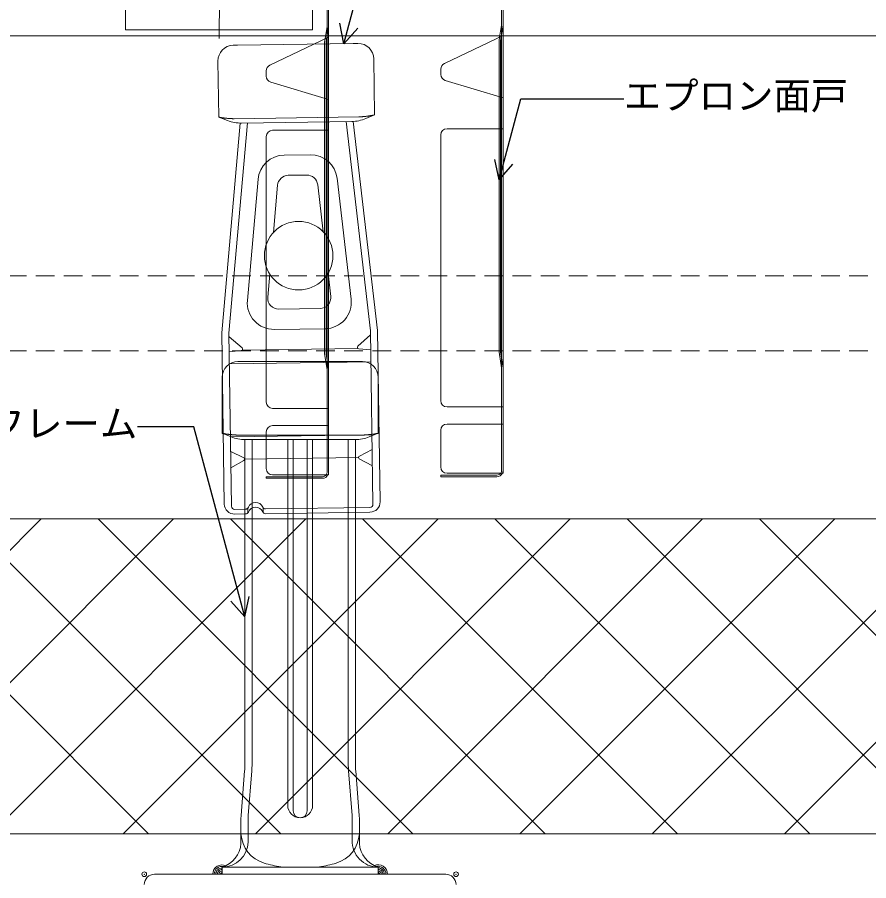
# Model space of a CAD drawing. Units: millimetres at full size, sheet at 1:3; details may follow other scales. Extents: x -1262 to 1258, y -891 to 1034.
# Drawn here: x -639.2 to -366, y 150.4 to 427.5 of the extents above; entities that cross this region are included whole.
import ezdxf
from ezdxf.enums import TextEntityAlignment as Align

# ---------------------------------------------------------------- set-up
doc = ezdxf.new("R2010")
doc.units = ezdxf.units.MM
doc.header["$LTSCALE"] = 3
doc.header["$PDMODE"] = 32
doc.header["$PDSIZE"] = 1.5
doc.linetypes.add('CHAIN2', pattern=[12, 9, -1, 1, -1])
doc.linetypes.add('DASHED2', pattern=[3, 2, -1])
for name, color, linetype, lineweight in [('0-6_名称1', 5, 'Continuous', 25), ('0-B_屋根1', 6, 'Continuous', 20), ('0-C_屋根2', 3, 'DASHED2', 9), ('2-1_裏貼1', 2, 'Continuous', 18), ('2-A_タイトフレーム', 3, 'Continuous', 9), ('2-C_断熱金具', 7, 'Continuous', 5), ('2-F_I金具', 7, 'Continuous', 5), ('3-1_面戸', 7, 'Continuous', 5), ('4-5_C鋼1', 2, 'Continuous', 18)]:
    doc.layers.add(name, color=color, linetype=linetype, lineweight=lineweight)
doc.styles.add('ＭＳ ゴシック', font='')
doc.styles.get('ＭＳ ゴシック').set_extended_font_data('MS Gothic')

msp = doc.modelspace()

# ---------------------------------------------------------------- linework, layer by layer
at = {"layer": '0-6_名称1'}
for p, q in [((-534.411, 419.052), (-535.756, 425.624)), ((-534.411, 419.052), (-529.96, 424.071)), ((-484.62, 375.327), (-485.965, 381.899)), ((-484.62, 375.327), (-480.17, 380.346)), ((-566.189, 235.106), (-564.844, 241.678)), ((-566.189, 235.106), (-570.639, 240.125))]:
    msp.add_line(p, q, dxfattribs=at)
for points in [[(-534.411, 419.052), (-516.142, 487.232), (-485.387, 487.232)], [(-484.62, 375.327), (-477.647, 401.351), (-444.615, 401.351)], [(-566.189, 235.106), (-582.537, 296.121), (-600.67, 296.121)]]:
    msp.add_lwpolyline(points, dxfattribs=at)
at = {"layer": '0-B_屋根1'}
for p, q in [((-751.309, 421.523), (968.917, 421.523)), ((-751.309, 266.523), (968.917, 266.523))]:
    msp.add_line(p, q, dxfattribs=at)
at = {"layer": '0-C_屋根2'}
for p, q in [((-813.285, 344.523), (968.917, 344.523)), ((-813.285, 320.523), (968.917, 320.523))]:
    msp.add_line(p, q, dxfattribs=at)
at = {"layer": '0-C_屋根2', "linetype": 'Continuous'}
msp.add_line((-813.285, 165.523), (968.917, 165.523), dxfattribs=at)
at = {"layer": '2-1_裏貼1'}
for p, q in [((-732.477, 165.523), (-631.477, 266.523)), ((-597.108, 165.523), (-698.108, 266.523)), ((-690.05, 165.523), (-589.05, 266.523)), ((-554.681, 165.523), (-655.681, 266.523)), ((-647.624, 165.523), (-546.624, 266.523)), ((-512.255, 165.523), (-613.255, 266.523)), ((-605.197, 165.523), (-504.197, 266.523)), ((-469.828, 165.523), (-570.828, 266.523)), ((-562.771, 165.523), (-461.771, 266.523)), ((-427.402, 165.523), (-528.402, 266.523)), ((-520.345, 165.523), (-419.345, 266.523)), ((-384.976, 165.523), (-485.976, 266.523)), ((-477.918, 165.523), (-376.918, 266.523)), ((-342.549, 165.523), (-443.549, 266.523)), ((-435.492, 165.523), (-334.492, 266.523)), ((-300.123, 165.523), (-401.123, 266.523)), ((-393.065, 165.523), (-292.065, 266.523))]:
    msp.add_line(p, q, dxfattribs=at)
at = {"layer": '2-A_タイトフレーム'}
for p, q in [((-568.439, 317.022), (-528.439, 317.022)), ((-573.439, 312.022), (-573.439, 294.024)), ((-573.439, 294.024), (-570.584, 292.882)), ((-573.359, 294.009), (-573.439, 294.024)), ((-523.518, 294.009), (-523.439, 294.024)), ((-568.439, 293.452), (-528.439, 293.452)), ((-566.189, 292.024), (-566.189, 187.247)), ((-566.128, 292.024), (-530.75, 292.024)), ((-563.889, 292.024), (-563.889, 187.247)), ((-552.439, 174.64), (-552.439, 292.024)), ((-550.639, 172.84), (-550.639, 292.024)), ((-546.239, 172.84), (-546.239, 292.024)), ((-544.439, 174.64), (-544.439, 292.024)), ((-532.989, 292.024), (-532.989, 187.247)), ((-530.689, 292.024), (-530.689, 187.247)), ((-566.251, 185.671), (-567.376, 171.426)), ((-563.951, 185.671), (-565.076, 171.426)), ((-532.926, 185.671), (-531.801, 171.426)), ((-530.626, 185.671), (-529.501, 171.426)), ((-573.439, 154.822), (-573.439, 152.522)), ((-523.439, 154.822), (-573.439, 154.822)), ((-573.439, 152.522), (-523.439, 152.522)), ((-523.439, 152.522), (-523.439, 154.822))]:
    msp.add_line(p, q, dxfattribs=at)
for points in [[(-526.293, 292.882), (-523.439, 294.024), (-523.439, 312.022)], [(-568.439, 293.452), (-568.526, 293.455), (-568.614, 293.459), (-568.703, 293.463), (-568.795, 293.468), (-568.89, 293.473), (-568.989, 293.478), (-569.093, 293.484), (-569.203, 293.49), (-569.319, 293.497), (-569.442, 293.506), (-569.574, 293.515), (-569.712, 293.525), (-569.857, 293.536), (-570.007, 293.548), (-570.162, 293.561), (-570.321, 293.575), (-570.483, 293.591), (-570.648, 293.607), (-570.814, 293.625), (-570.981, 293.643), (-571.147, 293.663), (-571.313, 293.684), (-571.477, 293.706), (-571.638, 293.728), (-571.795, 293.75), (-571.948, 293.773), (-572.096, 293.795), (-572.238, 293.817), (-572.373, 293.838), (-572.5, 293.859), (-572.618, 293.878), (-572.729, 293.897), (-572.833, 293.914), (-572.931, 293.931), (-573.023, 293.948), (-573.112, 293.964), (-573.196, 293.979), (-573.278, 293.994), (-573.359, 294.009)], [(-528.439, 293.452), (-528.351, 293.455), (-528.264, 293.459), (-528.174, 293.463), (-528.082, 293.468), (-527.987, 293.473), (-527.888, 293.478), (-527.784, 293.484), (-527.674, 293.49), (-527.558, 293.497), (-527.435, 293.506), (-527.304, 293.515), (-527.165, 293.525), (-527.02, 293.536), (-526.87, 293.548), (-526.715, 293.561), (-526.556, 293.575), (-526.394, 293.591), (-526.229, 293.607), (-526.063, 293.625), (-525.896, 293.643), (-525.73, 293.663), (-525.564, 293.684), (-525.4, 293.706), (-525.239, 293.728), (-525.082, 293.75), (-524.929, 293.773), (-524.781, 293.795), (-524.639, 293.817), (-524.504, 293.838), (-524.377, 293.859), (-524.259, 293.878), (-524.148, 293.897), (-524.044, 293.914), (-523.946, 293.931), (-523.854, 293.948), (-523.766, 293.964), (-523.681, 293.979), (-523.599, 293.994), (-523.518, 294.009)], [(-567.439, 162.369), (-567.439, 165.52), (-567.439, 169.851)], [(-565.139, 169.851), (-565.139, 166.139), (-565.139, 165.52), (-565.143, 162.849)], [(-531.739, 169.851), (-531.739, 166.139), (-531.738, 165.52), (-531.734, 163.394)], [(-529.439, 169.851), (-529.439, 165.52), (-529.439, 162.369)]]:
    msp.add_lwpolyline(points, dxfattribs=at)
for centre, radius, start, end in [((-568.439, 312.022), 5, 90, 180), ((-528.439, 312.022), 5, 0, 90), ((-566.128, 304.024), 12, 248.19859, 270), ((-530.75, 304.024), 12, 270, 291.80141), ((-586.189, 187.247), 20, 355.48168, 0), ((-583.889, 187.247), 20, 355.48166, 0), ((-512.989, 187.247), 20, 180, 184.51834), ((-510.689, 187.247), 20, 180, 184.51832), ((-548.439, 174.64), 4, 180, 359.99998), ((-548.439, 172.84), 2.2, 180, 359.99998), ((-547.439, 169.851), 20, 175.48168, 180), ((-545.139, 169.851), 20, 175.48166, 180), ((-551.739, 169.851), 20, 360, 4.51834), ((-549.439, 169.851), 20, 0, 4.51832), ((-556.939, 166.139), 10.5, 180, 183.37827), ((-556.939, 166.139), 10.5, 183.37827, 253.25361), ((-539.939, 166.139), 10.5, 286.74638, 356.62174), ((-539.939, 166.139), 10.5, 356.62174, 0), ((-573.439, 163.122), 8.3, 270, 358.1176), ((-575.858, 162.904), 8.437, 286.66783, 356.36645), ((-523.439, 163.122), 8.3, 178.1176, 270), ((-521.019, 162.904), 8.437, 183.63355, 253.33217), ((-573.507, 152.523), 3, 65.92983, 178.28164), ((-548.439, 194.388), 40, 253.25361, 261.05979), ((-548.439, 194.388), 40, 278.9402, 286.74638), ((-523.439, 152.571), 3, 358.28164, 114.42211), ((-573.507, 152.523), 2.5, 78.10408, 178.28164), ((-573.507, 152.523), 2, 88.02377, 178.28164), ((-573.507, 152.523), 1.5, 87.36461, 178.28164), ((-573.507, 152.523), 1, 86.04517, 178.28164), ((-573.507, 152.523), 0.5, 82.07135, 178.28164), ((-523.439, 152.571), 2.5, 358.28164, 102.8072), ((-523.439, 152.571), 2, 358.28164, 89.99861), ((-523.439, 152.571), 1.5, 358.28164, 89.99814), ((-523.439, 152.571), 1, 358.28164, 89.99721), ((-523.439, 152.571), 0.5, 358.28164, 89.99443)]:
    msp.add_arc(centre, radius, start, end, dxfattribs=at)
at = {"layer": '2-C_断熱金具'}
for p, q in [((-569.904, 418.54), (-568.489, 418.56)), ((-568.489, 418.56), (-531.324, 419.096)), ((-531.458, 419.094), (-529.909, 419.117)), ((-574.832, 413.468), (-574.572, 395.473)), ((-574.572, 395.473), (-571.702, 394.372)), ((-574.492, 395.459), (-574.572, 395.473)), ((-573.572, 326.29), (-567.681, 393.58)), ((-571.271, 326.206), (-565.37, 393.605)), ((-569.564, 394.972), (-529.569, 395.549)), ((-567.233, 393.578), (-531.859, 394.088)), ((-525.881, 326.872), (-533.721, 394.062)), ((-523.583, 327.022), (-531.411, 394.103)), ((-524.657, 396.178), (-524.577, 396.194)), ((-553.608, 383.294), (-545.182, 383.415)), ((-552.251, 376.813), (-546.351, 376.898)), ((-565.362, 336.596), (-561.953, 375.536)), ((-532.086, 337.076), (-536.617, 375.901)), ((-557.013, 358.474), (-555.687, 373.618)), ((-541.062, 358.704), (-542.824, 373.804)), ((-558.833, 337.682), (-558.186, 345.074)), ((-538.643, 337.974), (-539.503, 345.344)), ((-555.296, 333.877), (-542.069, 334.068)), ((-556.771, 327.356), (-540.363, 327.592)), ((-523.583, 327.022), (-522.79, 272.054)), ((-573.572, 326.29), (-572.78, 271.333)), ((-571.271, 326.206), (-570.469, 270.605)), ((-571.253, 324.986), (-567.079, 321.43)), ((-525.862, 325.641), (-529.932, 321.966)), ((-525.881, 326.872), (-525.079, 271.26)), ((-567.351, 320.552), (-571.184, 320.15)), ((-567.088, 320.661), (-529.9, 321.197)), ((-529.635, 321.096), (-525.792, 320.805)), ((-571.129, 316.353), (-525.738, 317.008)), ((-570.79, 292.867), (-525.4, 293.522)), ((-525.331, 288.831), (-529.451, 286.711)), ((-570.722, 288.176), (-566.543, 286.176)), ((-566.26, 285.758), (-529.722, 286.285)), ((-525.255, 283.557), (-529.46, 285.826)), ((-570.646, 282.902), (-566.509, 285.292)), ((-569.455, 269.62), (-565.971, 269.67)), ((-565.231, 270.014), (-565.209, 268.476)), ((-560.289, 270.086), (-560.267, 268.547)), ((-559.539, 269.763), (-526.064, 270.246)), ((-569.432, 268.081), (-565.949, 268.131)), ((-559.517, 268.224), (-526.042, 268.707))]:
    msp.add_line(p, q, dxfattribs=at)
for points in [[(-527.415, 395.011), (-524.577, 396.194), (-524.837, 414.189)], [(-569.564, 394.972), (-569.652, 394.975), (-569.739, 394.977), (-569.829, 394.98), (-569.921, 394.983), (-570.016, 394.987), (-570.116, 394.99), (-570.22, 394.995), (-570.329, 395), (-570.446, 395.005), (-570.569, 395.012), (-570.7, 395.019), (-570.839, 395.027), (-570.984, 395.036), (-571.134, 395.046), (-571.289, 395.057), (-571.449, 395.069), (-571.611, 395.082), (-571.776, 395.096), (-571.942, 395.111), (-572.109, 395.127), (-572.276, 395.145), (-572.442, 395.163), (-572.606, 395.182), (-572.767, 395.202), (-572.925, 395.222), (-573.079, 395.242), (-573.227, 395.263), (-573.369, 395.282), (-573.504, 395.302), (-573.631, 395.321), (-573.75, 395.338), (-573.861, 395.355), (-573.965, 395.372), (-574.063, 395.387), (-574.156, 395.402), (-574.244, 395.417), (-574.329, 395.431), (-574.412, 395.445), (-574.492, 395.459)], [(-529.569, 395.549), (-529.482, 395.554), (-529.394, 395.559), (-529.304, 395.565), (-529.212, 395.57), (-529.117, 395.577), (-529.018, 395.583), (-528.914, 395.591), (-528.805, 395.599), (-528.689, 395.608), (-528.566, 395.617), (-528.435, 395.628), (-528.296, 395.641), (-528.152, 395.654), (-528.002, 395.668), (-527.847, 395.683), (-527.688, 395.7), (-527.526, 395.718), (-527.362, 395.736), (-527.196, 395.756), (-527.029, 395.777), (-526.863, 395.8), (-526.698, 395.823), (-526.534, 395.847), (-526.374, 395.871), (-526.216, 395.896), (-526.064, 395.921), (-525.916, 395.945), (-525.775, 395.969), (-525.64, 395.992), (-525.514, 396.015), (-525.395, 396.036), (-525.285, 396.056), (-525.181, 396.075), (-525.084, 396.094), (-524.991, 396.111), (-524.903, 396.129), (-524.819, 396.145), (-524.737, 396.162), (-524.657, 396.178)]]:
    msp.add_lwpolyline(points, dxfattribs=at)
msp.add_circle((-548.928, 351.015), 11, dxfattribs=at)
for centre, radius, start, end in [((-569.832, 413.54), 5, 90.82639, 180.82639), ((-529.836, 414.117), 5, 0.82639, 90.82639), ((-567.406, 405.577), 12, 249.02498, 270.82639), ((-532.032, 406.087), 12, 270.82639, 292.6278), ((-553.485, 374.795), 8.5, 90.82639, 174.99668), ((-545.059, 374.916), 8.5, 6.65611, 90.82639), ((-546.301, 373.398), 3.5, 6.65611, 90.82639), ((-552.2, 373.313), 3.5, 90.82639, 174.99668), ((-556.894, 335.855), 8.5, 174.99668, 270.82639), ((-555.347, 337.377), 3.5, 174.99668, 270.82639), ((-542.119, 337.568), 3.5, 270.82639, 6.65611), ((-540.529, 336.091), 8.5, 270.82639, 6.65611), ((-567.403, 321.049), 0.5, 275.98303, 49.57603), ((-529.597, 321.595), 0.5, 132.07676, 265.66976), ((-566.759, 285.725), 0.5, 300.00784, 64.42707), ((-529.222, 286.267), 0.5, 117.22572, 241.64495), ((-562.75, 269.337), 2.5, 24.04569, 157.6071), ((-526.089, 272.007), 3.3, 270.82639, 0.82639), ((-569.48, 271.381), 3.3, 180.82639, 270.82639), ((-569.469, 270.62), 1, 180.82639, 270.82639), ((-565.986, 270.67), 1, 270.82639, 337.6071), ((-562.728, 267.798), 2.5, 24.04237, 157.61042), ((-559.554, 270.763), 1, 204.04569, 270.82639), ((-559.531, 269.224), 1, 204.04237, 270.82639), ((-526.078, 271.246), 1, 270.82639, 0.82639), ((-565.964, 269.131), 1, 270.82639, 337.61042)]:
    msp.add_arc(centre, radius, start, end, dxfattribs=at)
at = {"layer": '2-F_I金具'}
for p, q in [((-604.453, 452.523), (-604.453, 423.523)), ((-544.453, 452.523), (-544.453, 423.523)), ((-544.453, 423.523), (-604.453, 423.523))]:
    msp.add_line(p, q, dxfattribs=at)
at = {"layer": '2-F_I金具', "linetype": 'CHAIN2'}
msp.add_line((-574.277, 447.715), (-574.453, 420.057), dxfattribs=at)
at = {"layer": '3-1_面戸'}
for p, q in [((-539.806, 451.023), (-539.806, 420.947)), ((-539.306, 451.023), (-539.306, 280.694)), ((-483.82, 451.542), (-483.82, 421.466)), ((-483.32, 451.542), (-483.32, 281.213)), ((-539.806, 424.523), (-540.426, 420.65)), ((-539.306, 424.523), (-540.106, 419.523)), ((-483.82, 425.042), (-484.44, 421.169)), ((-483.32, 425.042), (-484.12, 420.042)), ((-539.306, 421.186), (-558.17, 412.155)), ((-483.32, 421.705), (-502.184, 412.674)), ((-540.426, 420.65), (-540.606, 419.523)), ((-540.606, 419.523), (-540.606, 401.515)), ((-484.44, 421.169), (-484.62, 420.042)), ((-484.62, 420.042), (-484.62, 402.034)), ((-559.306, 410.351), (-559.306, 408.644)), ((-503.32, 410.87), (-503.32, 409.163)), ((-557.884, 406.729), (-539.306, 401.122)), ((-501.898, 407.248), (-483.32, 401.641)), ((-484.62, 402.034), (-484.62, 391.78)), ((-540.606, 401.515), (-540.606, 391.261)), ((-539.306, 391.261), (-557.306, 391.261)), ((-540.606, 391.261), (-540.606, 319.523)), ((-540.106, 391.739), (-540.106, 319.523)), ((-483.32, 391.78), (-501.32, 391.78)), ((-484.62, 391.78), (-484.62, 320.042)), ((-484.12, 392.258), (-484.12, 320.042)), ((-559.306, 389.261), (-559.306, 303.996)), ((-503.32, 389.78), (-503.32, 304.515)), ((-539.806, 314.523), (-540.606, 319.523)), ((-539.306, 314.523), (-540.106, 319.523)), ((-483.82, 315.042), (-484.62, 320.042)), ((-483.32, 315.042), (-484.12, 320.042)), ((-483.32, 302.515), (-501.32, 302.515)), ((-539.306, 301.996), (-557.306, 301.996)), ((-483.32, 296.994), (-501.32, 296.994)), ((-559.306, 294.475), (-559.306, 282.694)), ((-539.306, 296.475), (-557.306, 296.475)), ((-503.32, 294.994), (-503.32, 283.213)), ((-541.306, 280.084), (-559.306, 280.084)), ((-559.306, 280.084), (-559.306, 279.584)), ((-539.306, 280.694), (-557.306, 280.694)), ((-485.32, 280.604), (-503.32, 280.604)), ((-503.32, 280.604), (-503.32, 280.104)), ((-485.32, 280.104), (-503.32, 280.104)), ((-483.32, 281.213), (-501.32, 281.213)), ((-541.306, 279.584), (-559.306, 279.584))]:
    msp.add_line(p, q, dxfattribs=at)
for points in [[(-483.82, 421.466), (-483.82, 401.792), (-483.82, 391.78), (-483.82, 302.515), (-483.82, 297.184), (-483.82, 282.104)], [(-540.106, 419.523), (-540.106, 398.516), (-540.106, 391.739)], [(-539.806, 420.947), (-539.806, 401.273), (-539.806, 391.261), (-539.806, 301.996), (-539.806, 296.665), (-539.806, 281.584)], [(-484.12, 420.042), (-484.12, 399.035), (-484.12, 392.258)]]:
    msp.add_lwpolyline(points, dxfattribs=at)
for centre, radius, start, end in [((-557.306, 410.351), 2, 115.58322, 180), ((-501.32, 410.87), 2, 115.58322, 180), ((-557.306, 408.644), 2, 180, 253.20528), ((-501.32, 409.163), 2, 180, 253.20528), ((-557.306, 389.261), 2, 90, 180), ((-501.32, 389.78), 2, 90, 180), ((-557.306, 303.996), 2, 180, 270), ((-501.32, 304.515), 2, 180, 270), ((-501.32, 294.994), 2, 90, 180), ((-557.306, 294.475), 2, 90, 180), ((-557.306, 282.694), 2, 180, 270), ((-501.32, 283.213), 2, 180, 270), ((-541.306, 281.584), 2, 270, 333.56543), ((-541.306, 281.584), 1.5, 270, 323.58942), ((-541.306, 281.584), 1.5, 323.58942, 0), ((-541.306, 281.584), 2, 333.56543, 0), ((-485.32, 282.104), 2, 270, 333.56543), ((-485.32, 282.104), 1.5, 270, 323.58942), ((-485.32, 282.104), 1.5, 323.58942, 0), ((-485.32, 282.104), 2, 333.56543, 0)]:
    msp.add_arc(centre, radius, start, end, dxfattribs=at)
at = {"layer": '4-5_C鋼1'}
msp.add_line((-501.743, 152.523), (-595.143, 152.523), dxfattribs=at)
for centre, start, end in [((-595.143, 149.223), 90, 179.99996), ((-501.743, 149.223), 0, 90)]:
    msp.add_arc(centre, 3.3, start, end, dxfattribs=at)
for p in [(-598.443, 152.523), (-498.443, 152.523)]:
    msp.add_point(p, dxfattribs=at)

# ---------------------------------------------------------------- texts
at = {"layer": '0-6_名称1', "style": 'ＭＳ ゴシック'}
for s, p in [('エプロン面戸', (-444.615, 395.351)), ('タイトフレーム', (-684.67, 290.121))]:
    msp.add_text(s, height=8.798, dxfattribs=at).set_placement(p, align=Align.BOTTOM_LEFT)

doc.saveas('drawing.dxf')
